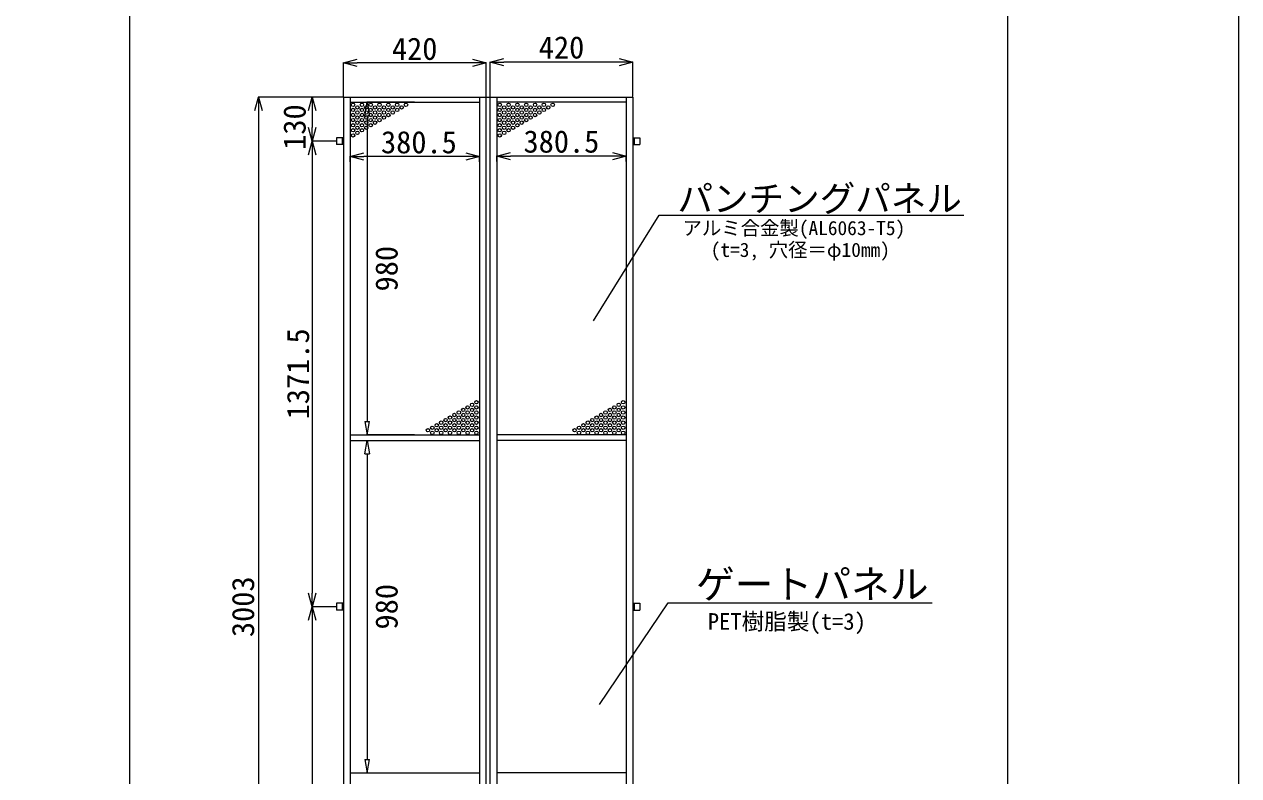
# Model space of a CAD drawing. Units: millimetres, scale not verified. Extents: x -10338 to 10338, y -7128 to 7128.
# Drawn here: x 6214 to 10338, y -3527 to -975 of the extents above; entities that cross this region are included whole.
import ezdxf
from ezdxf.enums import TextEntityAlignment as Align

# ---------------------------------------------------------------- set-up
doc = ezdxf.new("R2010")
doc.units = ezdxf.units.MM
doc.header["$LTSCALE"] = 40
doc.layers.add('0-C_図面枠', color=7, linetype='Continuous', lineweight=9)
doc.styles.add('ＭＳ ゴシック', font='')
doc.styles.get('ＭＳ ゴシック').set_extended_font_data('MS Gothic')

msp = doc.modelspace()

# ---------------------------------------------------------------- linework, layer by layer
at = {"layer": '0-C_図面枠'}
for p, q in [((7298.25, -1222.54), (7298.25, -1105.52)), ((7298.25, -1106.67), (7344.36, -1106.67)), ((7736.24, -1106.67), (7344.36, -1106.67)), ((7782.34, -1106.67), (7736.24, -1106.67)), ((7782.34, -1220.23), (7782.34, -1105.52)), ((7796.99, -1222.54), (7796.99, -1103.07)), ((7796.99, -1104.22), (7843.09, -1104.22)), ((8234.98, -1104.22), (7843.09, -1104.22)), ((8281.08, -1104.22), (8234.98, -1104.22)), ((8281.08, -1220.23), (8281.08, -1103.07)), ((7295.95, -1222.54), (7008.89, -1222.54)), ((7010.04, -1222.54), (7010.04, -1268.64)), ((7295.95, -1222.54), (7191.14, -1222.54)), ((7192.29, -1222.54), (7192.29, -1268.64)), ((7298.25, -1222.54), (8281.08, -1222.54)), ((7321.3, -1222.54), (7321.3, -4683.8)), ((7759.87, -1222.54), (7759.87, -4683.8)), ((7782.34, -4683.8), (7782.34, -1222.54)), ((7819.46, -1222.54), (7819.46, -4683.8)), ((8258.03, -1222.54), (8258.03, -4683.8)), ((7010.04, -1268.64), (7010.04, -4637.69)), ((7192.29, -1268.64), (7192.29, -1326.27)), ((7321.3, -1240.4), (7759.87, -1240.4)), ((7539.44, -1240.4), (7377.67, -1240.4)), ((8258.03, -1240.4), (7819.46, -1240.4)), ((7378.82, -1286.51), (7378.82, -2323.85)), ((7192.29, -1372.38), (7192.29, -1326.27)), ((7275.14, -1360.85), (7275.14, -1383.9)), ((7298.25, -1360.85), (7275.14, -1360.85)), ((7293.61, -1360.85), (7293.61, -1383.9)), ((8281.08, -1360.85), (8304.19, -1360.85)), ((8285.72, -1360.85), (8285.72, -1383.9)), ((8304.19, -1360.85), (8304.19, -1383.9)), ((7272.84, -1372.38), (7191.14, -1372.38)), ((7271.68, -1372.38), (7191.14, -1372.38)), ((7192.29, -1372.38), (7192.29, -1418.48)), ((7298.25, -1383.9), (7275.14, -1383.9)), ((8281.08, -1383.9), (8304.19, -1383.9)), ((7192.29, -1418.48), (7192.29, -2907.06)), ((7321.3, -1442.52), (7321.3, -1423.07)), ((7321.3, -1424.22), (7367.41, -1424.22)), ((7713.77, -1424.22), (7367.41, -1424.22)), ((7759.87, -1424.22), (7713.77, -1424.22)), ((7759.87, -1442.52), (7759.87, -1423.07)), ((7819.46, -1441.36), (7819.46, -1421.92)), ((7819.46, -1423.07), (7865.57, -1423.07)), ((8211.92, -1423.07), (7865.57, -1423.07)), ((8258.03, -1423.07), (8211.92, -1423.07)), ((8258.03, -1441.36), (8258.03, -1421.92)), ((8147.02, -1982.72), (8369.84, -1623.59)), ((8369.84, -1623.59), (9404.57, -1623.59)), ((7321.3, -2369.95), (7759.87, -2369.95)), ((7321.3, -2388.39), (7759.87, -2388.39)), ((7539.44, -2369.95), (7377.67, -2369.95)), ((8258.03, -2369.95), (7819.46, -2369.95)), ((8258.03, -2388.39), (7819.46, -2388.39)), ((7378.82, -2434.5), (7378.82, -3471.84)), ((7192.29, -2953.17), (7192.29, -2907.06)), ((7272.84, -2953.17), (7191.14, -2953.17)), ((7272.84, -2953.17), (7191.14, -2953.17)), ((7192.29, -2953.17), (7192.29, -2999.27)), ((7275.14, -2941.64), (7275.14, -2964.69)), ((7298.25, -2941.64), (7275.14, -2941.64)), ((7298.25, -2964.69), (7275.14, -2964.69)), ((7293.61, -2941.64), (7293.61, -2964.69)), ((8281.08, -2941.64), (8304.19, -2941.64)), ((8281.08, -2964.69), (8304.19, -2964.69)), ((8285.72, -2941.64), (8285.72, -2964.69)), ((8304.19, -2941.64), (8304.19, -2964.69)), ((7192.29, -2999.27), (7192.29, -4487.86)), ((7321.3, -3517.94), (7759.87, -3517.94)), ((8258.03, -3517.94), (7819.46, -3517.94))]:
    msp.add_line(p, q, dxfattribs=at)
at = {"layer": '0-C_図面枠', "color": 134}
for p, q in [((7371.14, -1286.51), (7378.82, -1240.4)), ((7378.82, -1240.4), (7386.5, -1286.51)), ((7371.14, -1286.51), (7386.5, -1286.51)), ((7371.14, -2323.85), (7378.82, -2369.95)), ((7371.14, -2323.85), (7386.5, -2323.85)), ((7378.82, -2369.95), (7386.5, -2323.85)), ((7371.14, -2434.5), (7378.82, -2388.39)), ((7378.82, -2388.39), (7386.5, -2434.5)), ((7371.14, -2434.5), (7386.5, -2434.5)), ((7371.14, -3471.84), (7378.82, -3517.94)), ((7371.14, -3471.84), (7386.5, -3471.84)), ((7378.82, -3517.94), (7386.5, -3471.84))]:
    msp.add_line(p, q, dxfattribs=at)
at = {"layer": '0-C_図面枠'}
for points in [[(-10338.45, -7127.75), (10338.45, -7127.75), (10338.45, 7127.75), (-10338.45, 7127.75)], [(7344.36, -1119.02), (7298.25, -1106.67), (7344.36, -1094.31)], [(7736.24, -1094.31), (7782.34, -1106.67), (7736.24, -1119.02)], [(7843.09, -1116.58), (7796.99, -1104.22), (7843.09, -1091.87)], [(8234.98, -1091.87), (8281.08, -1104.22), (8234.98, -1116.58)], [(6997.69, -1268.64), (7010.04, -1222.54), (7022.4, -1268.64)], [(7179.94, -1268.64), (7192.29, -1222.54), (7204.64, -1268.64)], [(7298.25, -1222.54), (7298.25, -4683.8), (7782.34, -4683.8)], [(8281.08, -1222.54), (8281.08, -4683.8), (7796.99, -4683.8), (7796.99, -1222.54)], [(7204.64, -1326.27), (7192.29, -1372.38), (7179.94, -1326.27)], [(7179.94, -1418.48), (7192.29, -1372.38), (7204.64, -1418.48)], [(7367.41, -1436.57), (7321.3, -1424.22), (7367.41, -1411.87)], [(7713.77, -1411.87), (7759.87, -1424.22), (7713.77, -1436.57)], [(7865.57, -1435.42), (7819.46, -1423.07), (7865.57, -1410.72)], [(8211.92, -1410.72), (8258.03, -1423.07), (8211.92, -1435.42)], [(7204.64, -2907.06), (7192.29, -2953.17), (7179.94, -2907.06)], [(7179.94, -2999.27), (7192.29, -2953.17), (7204.64, -2999.27)], [(8167.31, -3285.84), (8400.73, -2939.71), (9296.95, -2939.71)]]:
    msp.add_lwpolyline(points, dxfattribs=at)
msp.add_lwpolyline([(6573.32, -256.81), (9552.78, -256.81), (9552.78, -5204.9), (6573.32, -5204.9)], close=True, dxfattribs=at)
for centre in [(7330.8, -1248.96), (7330.8, -1266.24), (7330.8, -1283.53), (7345.79, -1257.6), (7345.79, -1274.89), (7360.77, -1248.96), (7360.77, -1266.24), (7360.77, -1283.53), (7375.76, -1257.6), (7375.76, -1274.89), (7390.74, -1248.96), (7390.74, -1266.24), (7390.74, -1283.53), (7405.72, -1257.6), (7405.72, -1274.89), (7420.71, -1248.96), (7420.71, -1266.24), (7420.71, -1283.53), (7435.69, -1257.6), (7435.69, -1274.89), (7450.68, -1248.96), (7450.68, -1266.24), (7450.68, -1283.53), (7465.66, -1257.6), (7465.66, -1274.89), (7480.64, -1248.96), (7480.64, -1266.24), (7495.63, -1257.6), (7510.61, -1248.96), (7828.96, -1248.96), (7828.96, -1266.24), (7828.96, -1283.53), (7843.95, -1257.6), (7843.95, -1274.89), (7858.93, -1248.96), (7858.93, -1266.24), (7858.93, -1283.53), (7873.92, -1257.6), (7873.92, -1274.89), (7888.9, -1248.96), (7888.9, -1266.24), (7888.9, -1283.53), (7903.88, -1257.6), (7903.88, -1274.89), (7918.86, -1248.96), (7918.86, -1266.24), (7918.86, -1283.53), (7933.85, -1257.6), (7933.85, -1274.89), (7948.83, -1248.96), (7948.83, -1266.24), (7948.83, -1283.53), (7963.82, -1257.6), (7963.82, -1274.89), (7978.8, -1248.96), (7978.8, -1266.24), (7993.78, -1257.6), (8008.77, -1248.96), (7330.8, -1300.82), (7330.8, -1318.11), (7345.79, -1292.18), (7345.79, -1309.47), (7360.77, -1300.82), (7360.77, -1318.11), (7375.76, -1292.18), (7375.76, -1309.47), (7390.74, -1300.82), (7390.74, -1318.11), (7405.72, -1292.18), (7405.72, -1309.47), (7420.71, -1300.82), (7435.69, -1292.18), (7828.96, -1300.82), (7828.96, -1318.11), (7843.95, -1292.18), (7843.95, -1309.47), (7858.93, -1300.82), (7858.93, -1318.11), (7873.92, -1292.18), (7873.92, -1309.47), (7888.9, -1300.82), (7888.9, -1318.11), (7903.88, -1292.18), (7903.88, -1309.47), (7918.86, -1300.82), (7933.85, -1292.18), (7330.8, -1335.4), (7330.8, -1352.69), (7345.79, -1326.76), (7345.79, -1344.04), (7360.77, -1335.4), (7375.76, -1326.76), (7828.96, -1335.4), (7828.96, -1352.69), (7843.95, -1326.76), (7843.95, -1344.04), (7858.93, -1335.4), (7873.92, -1326.76), (7734.9, -2267.75), (7749.88, -2259.11), (8233.06, -2267.75), (8248.04, -2259.11), (7659.98, -2310.97), (7674.96, -2302.33), (7689.95, -2293.68), (7689.95, -2310.97), (7704.93, -2285.04), (7704.93, -2302.33), (7719.92, -2276.4), (7719.92, -2293.68), (7719.92, -2310.97), (7734.9, -2285.04), (7734.9, -2302.33), (7749.88, -2276.4), (7749.88, -2293.68), (7749.88, -2310.97), (8158.14, -2310.97), (8173.12, -2302.33), (8188.1, -2293.68), (8188.1, -2310.97), (8203.09, -2285.04), (8203.09, -2302.33), (8218.07, -2276.4), (8218.07, -2293.68), (8218.07, -2310.97), (8233.06, -2285.04), (8233.06, -2302.33), (8248.04, -2276.4), (8248.04, -2293.68), (8248.04, -2310.97), (7585.06, -2354.2), (7600.04, -2345.55), (7615.03, -2336.91), (7615.03, -2354.2), (7630.01, -2328.26), (7630.01, -2345.55), (7645, -2319.62), (7645, -2336.91), (7645, -2354.2), (7659.98, -2328.26), (7659.98, -2345.55), (7674.96, -2319.62), (7674.96, -2336.91), (7674.96, -2354.2), (7689.95, -2328.26), (7689.95, -2345.55), (7704.93, -2319.62), (7704.93, -2336.91), (7704.93, -2354.2), (7719.92, -2328.26), (7719.92, -2345.55), (7734.9, -2319.62), (7734.9, -2336.91), (7734.9, -2354.2), (7749.88, -2328.26), (7749.88, -2345.55), (8083.22, -2354.2), (8098.2, -2345.55), (8113.19, -2336.91), (8113.19, -2354.2), (8128.17, -2328.26), (8128.17, -2345.55), (8143.16, -2319.62), (8143.16, -2336.91), (8143.16, -2354.2), (8158.14, -2328.26), (8158.14, -2345.55), (8173.12, -2319.62), (8173.12, -2336.91), (8173.12, -2354.2), (8188.1, -2328.26), (8188.1, -2345.55), (8203.09, -2319.62), (8203.09, -2336.91), (8203.09, -2354.2), (8218.07, -2328.26), (8218.07, -2345.55), (8233.06, -2319.62), (8233.06, -2336.91), (8233.06, -2354.2), (8248.04, -2328.26), (8248.04, -2345.55), (7600.04, -2362.84), (7630.01, -2362.84), (7659.98, -2362.84), (7689.95, -2362.84), (7719.92, -2362.84), (7749.88, -2362.84), (8098.2, -2362.84), (8128.17, -2362.84), (8158.14, -2362.84), (8188.1, -2362.84), (8218.07, -2362.84), (8248.04, -2362.84)]:
    msp.add_circle(centre, 5.76, dxfattribs=at)

# ---------------------------------------------------------------- texts
at = {"layer": '0-C_図面枠', "style": 'ＭＳ ゴシック'}
for s, height, p in [('420', 75.71, (7462.84, -1118.98)), ('420', 75.71, (7961.58, -1114.39)), ('380.5', 75.71, (7425.77, -1436.31)), ('380.5', 75.71, (7909.66, -1433.99)), ('パンチングパネル', 88.5, (8432.59, -1637.93)), ('アルミ合金製(AL6063-T5)', 48.27, (8449.67, -1705.98)), ('(t=3, 穴径＝φ10mm)', 48.27, (8545.36, -1780.03)), ('ゲートパネル', 96.55, (8495.16, -2954.09)), ('PET樹脂製(t=3)', 56.32, (8535.5, -3048.36))]:
    msp.add_text(s, height=height, dxfattribs=at).set_placement(p, align=Align.BOTTOM_LEFT)
for s, p in [('130', (7192.62, -1401.68)), ('980', (7504.84, -1882.63)), ('1371.5', (7204.43, -2317.1)), ('3003', (7017.65, -3056.44)), ('980', (7504.84, -3030.62))]:
    msp.add_text(s, height=75.71, rotation=90, dxfattribs=at).set_placement(p, align=Align.BOTTOM_LEFT)

doc.saveas('drawing.dxf')
